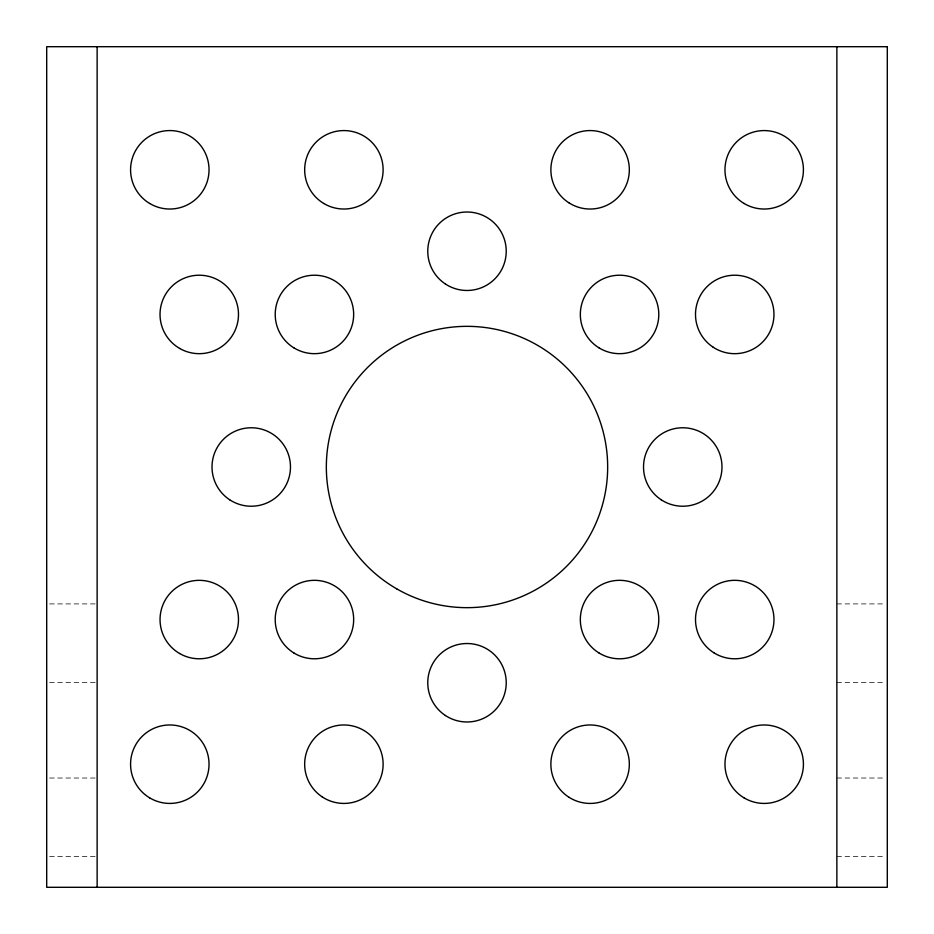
<?xml version="1.0" encoding="UTF-8"?>
<svg xmlns="http://www.w3.org/2000/svg" width="934" height="934" viewBox="0 0 934 934"><rect width="100%" height="100%" fill="white"/><g stroke="black" fill="none" stroke-linecap="round" stroke-linejoin="round"><path stroke-width="0.7" stroke-dasharray="4.67 3.5" d="M49.584 603.913L97.136 603.913M836.864 603.913L884.416 603.913M49.584 682.357L97.136 682.334M836.864 682.369L884.416 682.369M49.584 778.022L97.136 778.034M836.864 778.022L884.416 778.022M49.584 856.478L97.136 856.466M836.864 856.478L884.416 856.478"/><path stroke-width="1.4" d="M836.864 46.7L836.864 887.3M97.136 46.7L97.136 887.3M887.3 46.7L46.7 46.7L46.7 887.3L887.3 887.3L887.3 46.7M396.67 588.817A140.66 140.66 0 0 0 607.66 467A140.66 140.66 0 0 0 396.67 345.183A140.66 140.66 0 0 0 396.67 588.817M569.18 202.982A39.228 39.228 0 0 0 629.306 171.331A39.228 39.228 0 0 0 571.83 135.091A39.228 39.228 0 0 0 569.18 202.982M445.401 283.994A39.228 39.228 0 0 0 506.158 253.581A39.228 39.228 0 0 0 449.441 216.163A39.228 39.228 0 0 0 445.401 283.994M323.794 203.484A39.228 39.228 0 0 0 383.115 170.373A39.228 39.228 0 0 0 324.775 135.547A39.228 39.228 0 0 0 323.794 203.484M149.662 203.46A39.228 39.228 0 0 0 209.029 170.42A39.228 39.228 0 0 0 150.724 135.523A39.228 39.228 0 0 0 149.662 203.46M179.643 348.417A39.228 39.228 0 0 0 238.485 314.443A39.228 39.228 0 0 0 179.643 280.469A39.228 39.228 0 0 0 179.643 348.417M293.883 347.845A39.228 39.228 0 0 0 353.647 315.54A39.228 39.228 0 0 0 295.786 279.931A39.228 39.228 0 0 0 293.883 347.845M744.048 203.46A39.228 39.228 0 0 0 803.415 170.42A39.228 39.228 0 0 0 745.122 135.523A39.228 39.228 0 0 0 744.048 203.46M713.226 347.25A39.228 39.228 0 0 0 773.901 316.661A39.228 39.228 0 0 0 717.079 279.406A39.228 39.228 0 0 0 713.226 347.25M598.998 347.845A39.228 39.228 0 0 0 658.774 315.54A39.228 39.228 0 0 0 600.912 279.931A39.228 39.228 0 0 0 598.998 347.845M661.155 499.748A39.228 39.228 0 0 0 721.912 469.335A39.228 39.228 0 0 0 665.195 431.917A39.228 39.228 0 0 0 661.155 499.748M229.647 499.748A39.228 39.228 0 0 0 290.404 469.335A39.228 39.228 0 0 0 233.687 431.917A39.228 39.228 0 0 0 229.647 499.748M445.401 715.502A39.228 39.228 0 0 0 506.158 685.089A39.228 39.228 0 0 0 449.441 647.671A39.228 39.228 0 0 0 445.401 715.502M322.23 796.9A39.228 39.228 0 0 0 383.045 766.616A39.228 39.228 0 0 0 326.41 729.08A39.228 39.228 0 0 0 322.23 796.9M293.883 652.971A39.228 39.228 0 0 0 353.647 620.666A39.228 39.228 0 0 0 295.786 585.046A39.228 39.228 0 0 0 293.883 652.971M179.573 653.485A39.228 39.228 0 0 0 238.485 619.651A39.228 39.228 0 0 0 179.725 585.548A39.228 39.228 0 0 0 179.573 653.485M149.662 797.858A39.228 39.228 0 0 0 209.029 764.818A39.228 39.228 0 0 0 150.724 729.921A39.228 39.228 0 0 0 149.662 797.858M569.285 797.449A39.228 39.228 0 0 0 629.306 765.6A39.228 39.228 0 0 0 571.713 729.547A39.228 39.228 0 0 0 569.285 797.449M598.998 652.971A39.228 39.228 0 0 0 658.774 620.666A39.228 39.228 0 0 0 600.912 585.046A39.228 39.228 0 0 0 598.998 652.971M713.809 652.738A39.228 39.228 0 0 0 773.936 621.087A39.228 39.228 0 0 0 716.46 584.847A39.228 39.228 0 0 0 713.809 652.738M744.048 797.858A39.228 39.228 0 0 0 803.415 764.818A39.228 39.228 0 0 0 745.122 729.921A39.228 39.228 0 0 0 744.048 797.858"/></g></svg>
